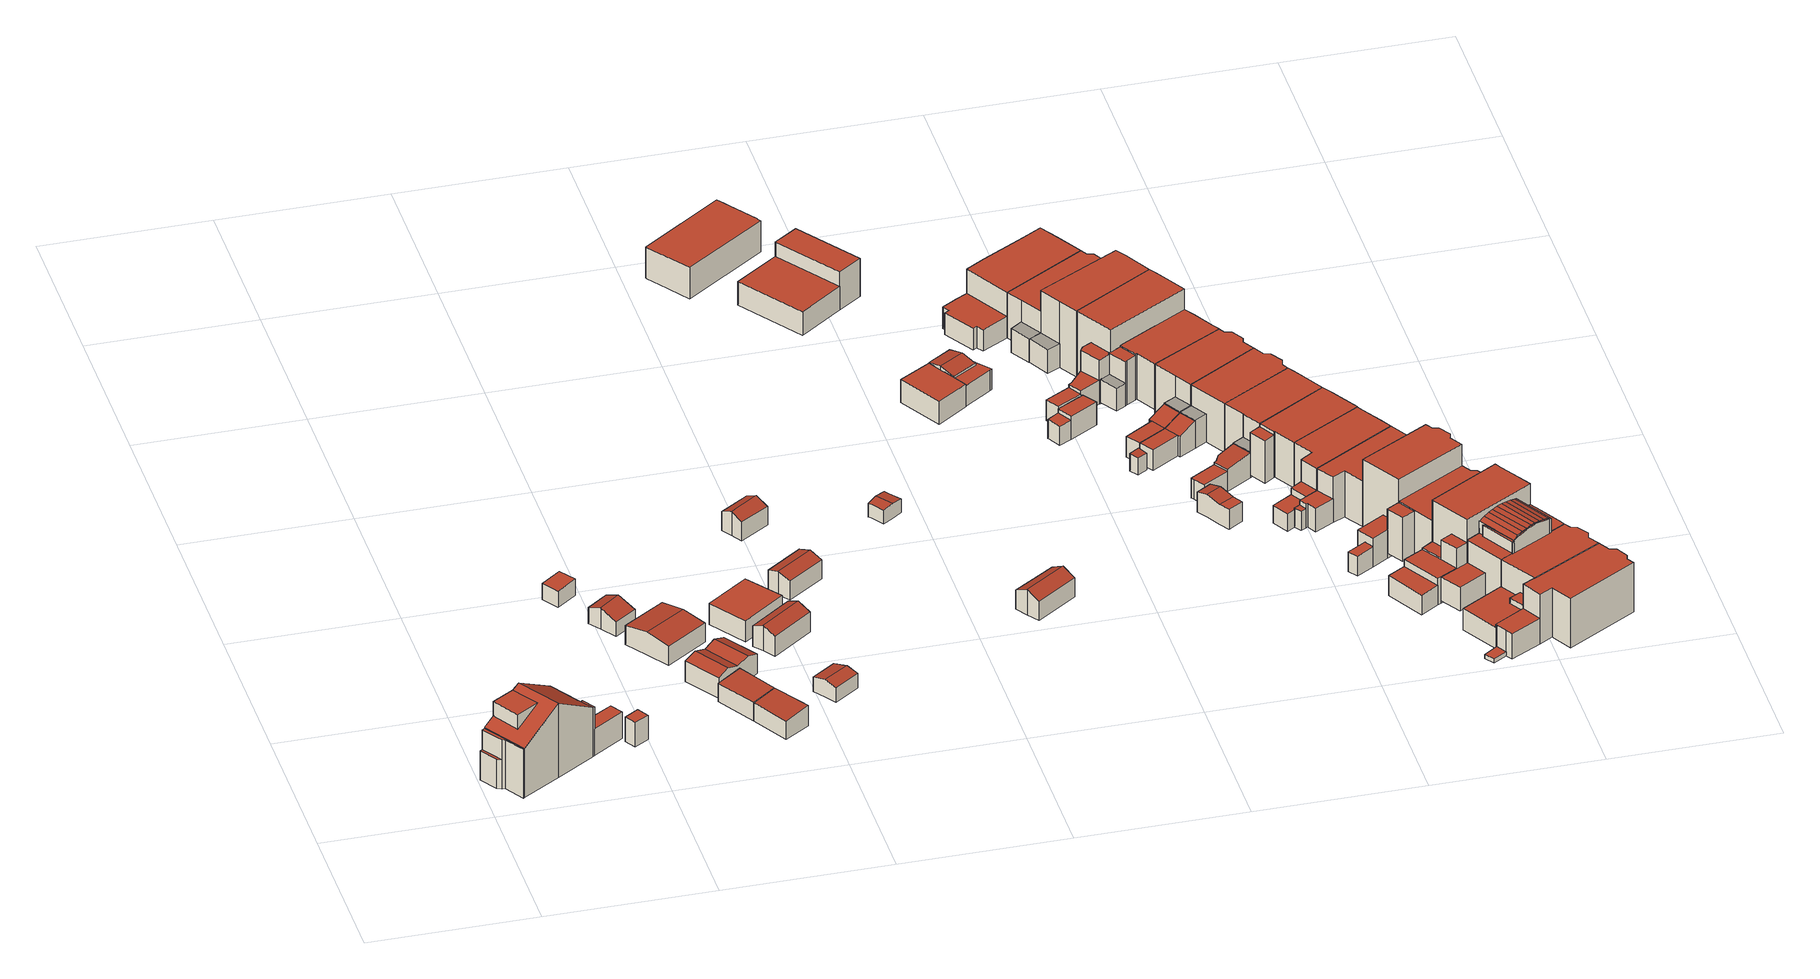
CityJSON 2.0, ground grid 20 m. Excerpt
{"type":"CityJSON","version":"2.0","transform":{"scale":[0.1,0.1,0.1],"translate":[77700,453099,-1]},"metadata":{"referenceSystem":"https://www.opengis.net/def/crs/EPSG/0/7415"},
"CityObjects":{
"building1":{"type":"Building","attributes":{"Volume":568.64,"Dakoppervlakte":82.46,"Muuroppervlakte":308,"Vloeroppervlakte":74.27,"hoogte_Z_max_in_m_NAP":10.02,"GEB_DOEL":"woonfunctie","dateOfConstruction":"1999-01-01","measuredHeight":9.68},"geometry":[{"type":"Solid","lod":"2","boundaries":[[[[0,1,2,3,4,5,6,7,8,9,10,11,12,13,14,15,16,17,18,19]],[[20,21,22,23,24,25,26,27]],[[28,29,30,31,25,24]],[[32,33,34,35,36,37]],[[38,39,40,41]],[[42,43,44,45]],[[46,47,48,49]],[[26,50,51,27]],[[28,24,6,5,46]],[[0,19,30,29,49]],[[30,19,18,31]],[[16,15,14,37,22,21,26,25,31,18,17]],[[7,6,24,23,36]],[[34,33,40,10,9]],[[9,8,35,34]],[[36,35,8,7]],[[14,13,41,32,37]],[[38,41,13,12]],[[40,39,11,10]],[[32,41,40,33]],[[22,37,36,23]],[[1,42,45,2]],[[4,3,44,43]],[[2,45,44,3]],[[1,0,49,48,42]],[[5,4,43,47,46]],[[43,42,48,47]],[[28,46,49,29]],[[21,50,26]],[[51,20,27]],[[50,21,20,51]],[[38,12,11,39]]]],"semantics":{"surfaces":[{"type":"GroundSurface"},{"type":"RoofSurface"},{"type":"WallSurface"}],"values":[[0,1,1,1,1,1,1,1,2,2,2,2,2,2,2,2,2,2,2,2,2,2,2,2,2,2,2,2,2,2,2,2]]}}]},
"building2":{"type":"Building","attributes":{"Volume":10.51,"Dakoppervlakte":3.24,"Muuroppervlakte":23.5,"Vloeroppervlakte":3.24,"hoogte_Z_max_in_m_NAP":3.21,"GEB_DOEL":"onbekend","dateOfConstruction":"1999-01-01","measuredHeight":3.24},"geometry":[{"type":"Solid","lod":"2","boundaries":[[[[52,53,54,55]],[[56,57,58,59]],[[55,57,56,52]],[[55,54,58,57]],[[53,59,58,54]],[[53,52,56,59]]]],"semantics":{"surfaces":[{"type":"GroundSurface"},{"type":"RoofSurface"},{"type":"WallSurface"}],"values":[[0,1,2,2,2,2]]}}]},
"building3":{"type":"Building","attributes":{"Volume":13.82,"Dakoppervlakte":6.55,"Muuroppervlakte":21.75,"Vloeroppervlakte":6.54,"hoogte_Z_max_in_m_NAP":2.43,"GEB_DOEL":"onbekend","dateOfConstruction":"1927-01-01","measuredHeight":2.18},"geometry":[{"type":"Solid","lod":"2","boundaries":[[[[60,61,62,63]],[[64,65,66,67]],[[61,67,66,62]],[[61,60,64,67]],[[63,65,64,60]],[[66,65,63,62]]]],"semantics":{"surfaces":[{"type":"GroundSurface"},{"type":"RoofSurface"},{"type":"WallSurface"}],"values":[[0,1,2,2,2,2]]}}]},
"building4":{"type":"Building","attributes":{"Volume":30.31,"Dakoppervlakte":13.58,"Muuroppervlakte":31.91,"Vloeroppervlakte":12.72,"hoogte_Z_max_in_m_NAP":2.99,"GEB_DOEL":"onbekend","dateOfConstruction":"1927-01-01","measuredHeight":2.76},"geometry":[{"type":"Solid","lod":"2","boundaries":[[[[68,69,70,71,72,73]],[[74,75,76,77]],[[78,76,75,79]],[[68,73,74,77]],[[71,70,78,79]],[[78,70,69,76]],[[79,75,74,73,72,71]],[[69,68,77,76]]]],"semantics":{"surfaces":[{"type":"GroundSurface"},{"type":"RoofSurface"},{"type":"WallSurface"}],"values":[[0,1,1,2,2,2,2,2]]}}]},
"building5":{"type":"Building","attributes":{"Volume":99.76,"Dakoppervlakte":37.63,"Muuroppervlakte":62.45,"Vloeroppervlakte":37.13,"hoogte_Z_max_in_m_NAP":3.09,"GEB_DOEL":"onbekend","dateOfConstruction":"1927-01-01","measuredHeight":2.94},"geometry":[{"type":"Solid","lod":"2","boundaries":[[[[80,81,82,83,84,85]],[[86,87,88,89]],[[90,91,88,87]],[[81,80,91,90]],[[84,83,86,89]],[[82,87,86,83]],[[91,80,85,84,89,88]],[[82,81,90,87]]]],"semantics":{"surfaces":[{"type":"GroundSurface"},{"type":"RoofSurface"},{"type":"WallSurface"}],"values":[[0,1,1,2,2,2,2,2]]}}]},
"building6":{"type":"Building","attributes":{"Volume":46.03,"Dakoppervlakte":17.86,"Muuroppervlakte":44.9,"Vloeroppervlakte":17.76,"hoogte_Z_max_in_m_NAP":2.95,"GEB_DOEL":"onbekend","dateOfConstruction":"1927-01-01","measuredHeight":2.78},"geometry":[{"type":"Solid","lod":"2","boundaries":[[[[92,93,94,95]],[[96,97,98,99]],[[92,95,97,96]],[[98,97,95,94]],[[93,99,98,94]],[[93,92,96,99]]]],"semantics":{"surfaces":[{"type":"GroundSurface"},{"type":"RoofSurface"},{"type":"WallSurface"}],"values":[[0,1,2,2,2,2]]}}]},
"building7":{"type":"Building","attributes":{"Volume":92.66,"Dakoppervlakte":32.78,"Muuroppervlakte":64.32,"Vloeroppervlakte":31.06,"hoogte_Z_max_in_m_NAP":3.44,"GEB_DOEL":"onbekend","dateOfConstruction":"1927-01-01","measuredHeight":3.28},"geometry":[{"type":"Solid","lod":"2","boundaries":[[[[100,101,102,103,104,105,106,107,108,109]],[[110,111,112,113]],[[114,115,116,117]],[[118,119,114,117]],[[110,113,119,118]],[[115,114,119,100,109,108]],[[115,108,107,116]],[[116,107,106,105,104,103,111,110,118,117]],[[111,103,102,112]],[[119,113,112,102,101,100]]]],"semantics":{"surfaces":[{"type":"GroundSurface"},{"type":"RoofSurface"},{"type":"WallSurface"}],"values":[[0,1,1,1,1,2,2,2,2,2]]}}]},
"building8":{"type":"Building","attributes":{"Volume":44.3,"Dakoppervlakte":17.28,"Muuroppervlakte":43.59,"Vloeroppervlakte":17.18,"hoogte_Z_max_in_m_NAP":2.95,"GEB_DOEL":"onbekend","dateOfConstruction":"1927-01-01","measuredHeight":2.77},"geometry":[{"type":"Solid","lod":"2","boundaries":[[[[120,121,92,95,122]],[[97,96,123,124,125]],[[92,96,97,95]],[[92,121,123,96]],[[124,123,121,120]],[[122,125,124,120]],[[122,95,97,125]]]],"semantics":{"surfaces":[{"type":"GroundSurface"},{"type":"RoofSurface"},{"type":"WallSurface"}],"values":[[0,1,2,2,2,2,2]]}}]},
"building9":{"type":"Building","attributes":{"Volume":89.31,"Dakoppervlakte":32.5,"Muuroppervlakte":62.89,"Vloeroppervlakte":32.5,"hoogte_Z_max_in_m_NAP":2.85,"GEB_DOEL":"onbekend","dateOfConstruction":"1927-01-01","measuredHeight":2.75},"geometry":[{"type":"Solid","lod":"2","boundaries":[[[[126,127,128,129,130]],[[131,132,133,134,135]],[[135,134,127,126]],[[126,130,131,135]],[[130,129,132,131]],[[134,133,132,129,128,127]]]],"semantics":{"surfaces":[{"type":"GroundSurface"},{"type":"RoofSurface"},{"type":"WallSurface"}],"values":[[0,1,2,2,2,2]]}}]},
"building10":{"type":"Building","attributes":{"Volume":25.43,"Dakoppervlakte":12.34,"Muuroppervlakte":27.89,"Vloeroppervlakte":11.9,"hoogte_Z_max_in_m_NAP":2.55,"GEB_DOEL":"onbekend","dateOfConstruction":"1927-01-01","measuredHeight":2.37},"geometry":[{"type":"Solid","lod":"2","boundaries":[[[[136,137,138,139,140,141]],[[142,143,144,145]],[[146,144,143,147]],[[139,146,147,140]],[[142,145,137,136]],[[141,143,142,136]],[[146,139,138,137,145,144]],[[141,140,147,143]]]],"semantics":{"surfaces":[{"type":"GroundSurface"},{"type":"RoofSurface"},{"type":"WallSurface"}],"values":[[0,1,1,2,2,2,2,2]]}}]},
"building11":{"type":"Building","attributes":{"Volume":57.89,"Dakoppervlakte":20.88,"Muuroppervlakte":51.79,"Vloeroppervlakte":19.1,"hoogte_Z_max_in_m_NAP":3.45,"GEB_DOEL":"onbekend","dateOfConstruction":"1927-01-01","measuredHeight":3.38},"geometry":[{"type":"Solid","lod":"2","boundaries":[[[[148,149,150,151,152,153]],[[154,155,156,157]],[[158,156,155,159]],[[149,148,154,157]],[[152,151,158,159]],[[156,158,151,150]],[[155,154,148,153,152,159]],[[150,149,157,156]]]],"semantics":{"surfaces":[{"type":"GroundSurface"},{"type":"RoofSurface"},{"type":"WallSurface"}],"values":[[0,1,1,2,2,2,2,2]]}}]},
"building12":{"type":"Building","attributes":{"Volume":47.64,"Dakoppervlakte":18.09,"Muuroppervlakte":44.86,"Vloeroppervlakte":16.81,"hoogte_Z_max_in_m_NAP":3.14,"GEB_DOEL":"onbekend","dateOfConstruction":"1927-01-01","measuredHeight":3.15},"geometry":[{"type":"Solid","lod":"2","boundaries":[[[[160,161,162,163,164,165]],[[166,167,168,169]],[[170,171,168,167]],[[162,161,166,169]],[[165,164,171,170]],[[168,171,164,163]],[[166,161,160,165,170,167]],[[163,162,169,168]]]],"semantics":{"surfaces":[{"type":"GroundSurface"},{"type":"RoofSurface"},{"type":"WallSurface"}],"values":[[0,1,1,2,2,2,2,2]]}}]},
"building13":{"type":"Building","attributes":{"Volume":35.77,"Dakoppervlakte":13.89,"Muuroppervlakte":37.95,"Vloeroppervlakte":12.49,"hoogte_Z_max_in_m_NAP":3.3,"GEB_DOEL":"onbekend","dateOfConstruction":"1927-01-01","measuredHeight":3.23},"geometry":[{"type":"Solid","lod":"2","boundaries":[[[[172,173,174,175,176,177]],[[178,179,180,181]],[[182,180,179,183]],[[173,172,182,183]],[[175,178,181,176]],[[174,179,178,175]],[[180,182,172,177,176,181]],[[174,173,183,179]]]],"semantics":{"surfaces":[{"type":"GroundSurface"},{"type":"RoofSurface"},{"type":"WallSurface"}],"values":[[0,1,1,2,2,2,2,2]]}}]},
"building14":{"type":"Building","attributes":{"Volume":13.25,"Dakoppervlakte":6.83,"Muuroppervlakte":19.99,"Vloeroppervlakte":6.74,"hoogte_Z_max_in_m_NAP":2.14,"GEB_DOEL":"onbekend","dateOfConstruction":"1927-01-01","measuredHeight":2.08},"geometry":[{"type":"Solid","lod":"2","boundaries":[[[[184,185,186,187,188,189,190,191]],[[192,193,194,195,196]],[[196,197,198,199,192]],[[195,194,193,188,187,186]],[[197,184,191,190,199,198]],[[189,192,199,190]],[[195,186,185,184,197,196]],[[189,188,193,192]]]],"semantics":{"surfaces":[{"type":"GroundSurface"},{"type":"RoofSurface"},{"type":"WallSurface"}],"values":[[0,1,1,2,2,2,2,2]]}}]},
"building15":{"type":"Building","attributes":{"Volume":56.39,"Dakoppervlakte":21.85,"Muuroppervlakte":48.41,"Vloeroppervlakte":19.7,"hoogte_Z_max_in_m_NAP":3.39,"GEB_DOEL":"onbekend","dateOfConstruction":"1927-01-01","measuredHeight":3.26},"geometry":[{"type":"Solid","lod":"2","boundaries":[[[[200,201,202,203,204,205]],[[206,207,208,209]],[[210,211,208,207]],[[206,209,201,200]],[[204,203,211,210]],[[202,208,211,203]],[[206,200,205,204,210,207]],[[202,201,209,208]]]],"semantics":{"surfaces":[{"type":"GroundSurface"},{"type":"RoofSurface"},{"type":"WallSurface"}],"values":[[0,1,1,2,2,2,2,2]]}}]},
"building16":{"type":"Building","attributes":{"Volume":310.37,"Dakoppervlakte":75.76,"Muuroppervlakte":150.04,"Vloeroppervlakte":75.76,"hoogte_Z_max_in_m_NAP":5.27,"GEB_DOEL":"onbekend","dateOfConstruction":"1994-01-01","measuredHeight":4.1},"geometry":[{"type":"Solid","lod":"2","boundaries":[[[[212,213,214,215,216,217,218,219,220,221]],[[222,223,224,225,226,227,228,229,230,231]],[[228,216,215,214,230,229]],[[231,213,212,221,223,222]],[[223,221,220,224]],[[217,227,226,225,224,220,219,218]],[[214,213,231,230]],[[217,216,228,227]]]],"semantics":{"surfaces":[{"type":"GroundSurface"},{"type":"RoofSurface"},{"type":"WallSurface"}],"values":[[0,1,2,2,2,2,2,2]]}}]},
"building17":{"type":"Building","attributes":{"Volume":336.84,"Dakoppervlakte":90.08,"Muuroppervlakte":164.54,"Vloeroppervlakte":90.08,"hoogte_Z_max_in_m_NAP":6.39,"GEB_DOEL":"industriefunctie","dateOfConstruction":"1994-01-01","measuredHeight":4.97},"geometry":[{"type":"Solid","lod":"2","boundaries":[[[[232,233,234,235,236,237]],[[238,239,240,241]],[[242,243,244,245]],[[238,241,232,237]],[[237,236,239,238]],[[240,239,236,235]],[[233,242,245,234]],[[243,242,233,232,241]],[[235,234,245,244,240]],[[241,240,244,243]]]],"semantics":{"surfaces":[{"type":"GroundSurface"},{"type":"RoofSurface"},{"type":"WallSurface"}],"values":[[0,1,1,2,2,2,2,2,2,2]]}}]},
"building18":{"type":"Building","attributes":{"Volume":77.51,"Dakoppervlakte":25.71,"Muuroppervlakte":61.85,"Vloeroppervlakte":25.71,"hoogte_Z_max_in_m_NAP":3.38,"GEB_DOEL":"onbekend","dateOfConstruction":"1927-01-01","measuredHeight":3.02},"geometry":[{"type":"Solid","lod":"2","boundaries":[[[[246,247,248,249]],[[250,251,252,253]],[[250,246,249,251]],[[249,248,252,251]],[[248,247,253,252]],[[246,250,253,247]]]],"semantics":{"surfaces":[{"type":"GroundSurface"},{"type":"RoofSurface"},{"type":"WallSurface"}],"values":[[0,1,2,2,2,2]]}}]},
"building19":{"type":"Building","attributes":{"Volume":63.38,"Dakoppervlakte":21.17,"Muuroppervlakte":59.34,"Vloeroppervlakte":20.74,"hoogte_Z_max_in_m_NAP":4.03,"GEB_DOEL":"onbekend","dateOfConstruction":"1927-01-01","measuredHeight":3.51},"geometry":[{"type":"Solid","lod":"2","boundaries":[[[[254,255,256,257,258,259,260,261,262,263,264]],[[265,266,267,268,269,270,271]],[[272,273,274,275,276,277]],[[276,278,279,277]],[[265,255,254,266]],[[267,266,254,264]],[[268,263,262,269]],[[269,262,261,270]],[[272,277,256,255,265]],[[274,270,261,260,275]],[[275,260,259,258,278,276]],[[257,279,278,258]],[[257,256,277,279]],[[265,271,273,272]],[[274,273,271,270]],[[264,263,268,267]]]],"semantics":{"surfaces":[{"type":"GroundSurface"},{"type":"RoofSurface"},{"type":"WallSurface"}],"values":[[0,1,1,1,2,2,2,2,2,2,2,2,2,2,2,2]]}}]},
"building20":{"type":"Building","attributes":{"Volume":31.54,"Dakoppervlakte":11.04,"Muuroppervlakte":43.57,"Vloeroppervlakte":11.04,"hoogte_Z_max_in_m_NAP":3.21,"GEB_DOEL":"onbekend","dateOfConstruction":"1927-01-01","measuredHeight":3.01},"geometry":[{"type":"Solid","lod":"2","boundaries":[[[[280,281,282,283,284,285,286]],[[287,288,289,290]],[[291,292,293,294,295]],[[288,285,284,289]],[[289,284,283,290]],[[288,287,295,286,285]],[[291,283,282,292]],[[294,293,292,282,281,280]],[[286,295,294,280]],[[287,290,283,291,295]]]],"semantics":{"surfaces":[{"type":"GroundSurface"},{"type":"RoofSurface"},{"type":"WallSurface"}],"values":[[0,1,1,2,2,2,2,2,2,2]]}}]},
"building21":{"type":"Building","attributes":{"Volume":3.62,"Dakoppervlakte":1.67,"Muuroppervlakte":11.29,"Vloeroppervlakte":1.65,"hoogte_Z_max_in_m_NAP":2.62,"GEB_DOEL":"onbekend","dateOfConstruction":"1927-01-01","measuredHeight":2.28},"geometry":[{"type":"Solid","lod":"2","boundaries":[[[[296,297,298,299]],[[300,301,302,303]],[[300,296,299,301]],[[299,298,302,301]],[[297,303,302,298]],[[300,303,297,296]]]],"semantics":{"surfaces":[{"type":"GroundSurface"},{"type":"RoofSurface"},{"type":"WallSurface"}],"values":[[0,1,2,2,2,2]]}}]},
"building22":{"type":"Building","attributes":{"Volume":28.25,"Dakoppervlakte":10.58,"Muuroppervlakte":37.49,"Vloeroppervlakte":10.37,"hoogte_Z_max_in_m_NAP":3.41,"GEB_DOEL":"onbekend","dateOfConstruction":"1927-01-01","measuredHeight":3},"geometry":[{"type":"Solid","lod":"2","boundaries":[[[[304,305,306,307,308,309,310,311,312]],[[313,314,315,316,317]],[[318,319,313,317]],[[319,318,320,321]],[[306,305,321,320]],[[319,321,305,304,312,311,314,313]],[[306,320,318,317,316,309,308,307]],[[314,311,310,309,316,315]]]],"semantics":{"surfaces":[{"type":"GroundSurface"},{"type":"RoofSurface"},{"type":"WallSurface"}],"values":[[0,1,1,1,2,2,2,2]]}}]},
"building23":{"type":"Building","attributes":{"Volume":505.38,"Dakoppervlakte":98.71,"Muuroppervlakte":237.15,"Vloeroppervlakte":98.71,"hoogte_Z_max_in_m_NAP":6.96,"GEB_DOEL":"woonfunctie","dateOfConstruction":"1927-01-01","measuredHeight":6},"geometry":[{"type":"Solid","lod":"2","boundaries":[[[[322,323,324,325,326,327,328,329,330,331,332,333,334,335,336,337,338]],[[339,340,341,342,343,344,345]],[[346,347,348,349]],[[350,351,352,353,354,355,356,357,358]],[[326,341,340,355,327]],[[343,338,337,344]],[[336,345,344,337]],[[339,345,336,335,356]],[[324,323,346,349]],[[346,323,322,347]],[[348,347,322,338,343,342,341,326,325]],[[334,357,356,335]],[[333,358,357,334]],[[358,333,332,350]],[[350,332,331,351]],[[351,331,330,352]],[[330,329,353,352]],[[329,328,354,353]],[[354,328,327,355]],[[339,356,355,340]],[[349,348,325,324]]]],"semantics":{"surfaces":[{"type":"GroundSurface"},{"type":"RoofSurface"},{"type":"WallSurface"}],"values":[[0,1,1,1,2,2,2,2,2,2,2,2,2,2,2,2,2,2,2,2,2]]}}]},
"building24":{"type":"Building","attributes":{"Volume":604.13,"Dakoppervlakte":79.13,"Muuroppervlakte":369.86,"Vloeroppervlakte":79.13,"hoogte_Z_max_in_m_NAP":9.7,"GEB_DOEL":"woonfunctie","dateOfConstruction":"1927-01-01","measuredHeight":8.91},"geometry":[{"type":"Solid","lod":"2","boundaries":[[[[359,360,361,362,363,364,365,366,367,368,369,370,371,372,373,374,375,376]],[[377,378,379,380]],[[381,382,383,384,385]],[[386,387,388,389,390,391]],[[392,393,394,395,396,397]],[[398,399,400,401]],[[359,377,380,360]],[[359,376,378,377]],[[376,375,379,378]],[[361,385,384,362]],[[381,385,361,360,380]],[[382,379,375,374,383]],[[387,386,364,363]],[[388,387,363,362,384]],[[396,395,391,372,371]],[[392,397,396,371,370,367,366,393]],[[393,366,365,394]],[[370,369,399,398]],[[399,369,368,400]],[[400,368,367,401]],[[398,401,367,370]],[[395,394,365,364,386,391]],[[383,389,388,384]],[[381,380,379,382]],[[390,389,383,374,373,372,391]]]],"semantics":{"surfaces":[{"type":"GroundSurface"},{"type":"RoofSurface"},{"type":"WallSurface"}],"values":[[0,1,1,1,1,1,2,2,2,2,2,2,2,2,2,2,2,2,2,2,2,2,2,2,2]]}}]},
"building25":{"type":"Building","attributes":{"Volume":377.08,"Dakoppervlakte":61.32,"Muuroppervlakte":209.14,"Vloeroppervlakte":66.2,"hoogte_Z_max_in_m_NAP":6.96,"GEB_DOEL":"woonfunctie","dateOfConstruction":"1927-01-01","measuredHeight":5.91},"geometry":[{"type":"Solid","lod":"2","boundaries":[[[[402,403,404,327,326,405,406,407,408,409,410,411]],[[412,413,414,415]],[[416,417,418,419,420,421,422,423,341,340]],[[418,410,409,408,420,419]],[[420,408,407,421]],[[421,407,406,422]],[[422,406,405,423]],[[326,341,423,405]],[[340,341,326,327]],[[327,404,415,416,340]],[[412,415,404,403]],[[403,402,413,412]],[[413,402,411,414]],[[417,416,415,414]],[[410,418,417,414,411]]]],"semantics":{"surfaces":[{"type":"GroundSurface"},{"type":"OuterFloorSurface"},{"type":"RoofSurface"},{"type":"WallSurface"}],"values":[[0,1,2,3,3,3,3,3,3,3,3,3,3,3,3]]}}]},
"building26":{"type":"Building","attributes":{"Volume":562.52,"Dakoppervlakte":61.83,"Muuroppervlakte":306.31,"Vloeroppervlakte":68.23,"hoogte_Z_max_in_m_NAP":9.7,"GEB_DOEL":"woonfunctie","dateOfConstruction":"1927-01-01","measuredHeight":8.72},"geometry":[{"type":"Solid","lod":"2","boundaries":[[[[424,425,426,427,402,411,410,428,429,430,431,432]],[[433,434,435,436]],[[437,414,413,438,439]],[[440,441,442,394,393,443]],[[428,410,440,443,436]],[[440,410,411,414,441]],[[394,442,437,425,424]],[[430,434,433,431]],[[435,434,430,429]],[[429,428,436,435]],[[443,393,432,431,433,436]],[[411,402,413,414]],[[439,438,413,402,427,426]],[[439,426,425,437]],[[437,442,441,414]],[[394,424,432,393]]]],"semantics":{"surfaces":[{"type":"GroundSurface"},{"type":"OuterFloorSurface"},{"type":"RoofSurface"},{"type":"WallSurface"}],"values":[[0,1,1,2,3,3,3,3,3,3,3,3,3,3,3,3]]}}]},
"building27":{"type":"Building","attributes":{"Volume":409.7,"Dakoppervlakte":68.61,"Muuroppervlakte":248.44,"Vloeroppervlakte":72.59,"hoogte_Z_max_in_m_NAP":6.96,"GEB_DOEL":"woonfunctie","dateOfConstruction":"1927-01-01","measuredHeight":6.5},"geometry":[{"type":"Solid","lod":"2","boundaries":[[[[444,445,446,447,448,449,450,451,452,453,454,455,456,457,458,459]],[[460,461,462,463]],[[464,465,466,467,468,469,470,471,472]],[[473,474,475,476]],[[477,478,479,475,474]],[[470,460,447,446,471]],[[471,446,445,472]],[[464,472,445,444]],[[444,459,465,464]],[[458,457,467,466]],[[456,468,467,457]],[[456,455,461,469,468]],[[448,477,474,473,450,449]],[[454,453,479,478]],[[453,452,475,479]],[[451,476,475,452]],[[473,476,451,450]],[[460,463,477,448,447]],[[455,454,478,462,461]],[[463,462,478,477]],[[460,470,469,461]],[[465,459,458,466]]]],"semantics":{"surfaces":[{"type":"GroundSurface"},{"type":"OuterFloorSurface"},{"type":"RoofSurface"},{"type":"WallSurface"}],"values":[[0,1,2,2,2,3,3,3,3,3,3,3,3,3,3,3,3,3,3,3,3,3]]}}]},
"building28":{"type":"Building","attributes":{"Volume":352.51,"Dakoppervlakte":57.84,"Muuroppervlakte":212,"Vloeroppervlakte":61.42,"hoogte_Z_max_in_m_NAP":6.96,"GEB_DOEL":"woonfunctie","dateOfConstruction":"1927-01-01","measuredHeight":5.99},"geometry":[{"type":"Solid","lod":"2","boundaries":[[[[480,481,482,483,484,485,486,487,488,489,490,491,492,493,494,495]],[[496,497,498,499]],[[500,501,502,503,504,468,467,505,506]],[[507,508,509,510]],[[511,512,513,514,515]],[[480,495,468,504]],[[494,467,468,495]],[[467,494,493,505]],[[493,492,508,506,505]],[[489,488,501,500,507]],[[481,480,504,503,514]],[[492,491,509,508]],[[509,491,490,510]],[[490,489,507,510]],[[506,508,507,500]],[[513,512,497,483,482]],[[514,513,482,481]],[[487,486,498,511,515]],[[498,486,485,499]],[[499,485,484,496]],[[497,496,484,483]],[[498,497,512,511]],[[502,515,514,503]],[[488,487,515,502,501]]]],"semantics":{"surfaces":[{"type":"GroundSurface"},{"type":"OuterFloorSurface"},{"type":"RoofSurface"},{"type":"WallSurface"}],"values":[[0,1,2,2,2,3,3,3,3,3,3,3,3,3,3,3,3,3,3,3,3,3,3,3]]}}]},
"building29":{"type":"Building","attributes":{"Volume":396.97,"Dakoppervlakte":66.26,"Muuroppervlakte":246.63,"Vloeroppervlakte":69.92,"hoogte_Z_max_in_m_NAP":6.96,"GEB_DOEL":"woonfunctie","dateOfConstruction":"1927-01-01","measuredHeight":6.5},"geometry":[{"type":"Solid","lod":"2","boundaries":[[[[516,517,518,519,520,521,450,449,448,447,446,522,523,524,525,526]],[[527,460,463,528]],[[529,530,531,532,533,471,470,534]],[[474,473,535,536]],[[537,477,474,536,538]],[[516,526,529,534]],[[525,530,529,526]],[[531,530,525,524]],[[533,532,523,522]],[[522,446,471,533]],[[460,470,471,446,447]],[[473,450,521,535]],[[535,521,520,536]],[[536,520,519,538]],[[518,537,538,519]],[[477,448,449,450,473,474]],[[527,528,537,518,517]],[[448,477,463,460,447]],[[463,477,537,528]],[[534,470,460,527,517,516]],[[523,532,531,524]]]],"semantics":{"surfaces":[{"type":"GroundSurface"},{"type":"OuterFloorSurface"},{"type":"RoofSurface"},{"type":"WallSurface"}],"values":[[0,1,2,2,2,3,3,3,3,3,3,3,3,3,3,3,3,3,3,3,3]]}}]},
"building30":{"type":"Building","attributes":{"Volume":396.49,"Dakoppervlakte":70.15,"Muuroppervlakte":243.2,"Vloeroppervlakte":75.9,"hoogte_Z_max_in_m_NAP":6.96,"GEB_DOEL":"woonfunctie","dateOfConstruction":"1927-01-01","measuredHeight":6.32},"geometry":[{"type":"Solid","lod":"2","boundaries":[[[[539,540,541,542,543,544,545,546,547,548,549,550,551,552,553,554,555,556,557]],[[558,559,560,561]],[[562,529,534,563,564,565,566]],[[567,568,569,570]],[[571,572,573,574,575,576]],[[577,578,579,580,581]],[[566,565,561,546,545]],[[539,534,529,540]],[[534,539,557,563]],[[564,563,557,556,558]],[[543,567,570,544]],[[568,567,543,542]],[[562,566,545,544,570,569,541,540,529]],[[573,572,579,548,547]],[[554,575,574,555]],[[554,553,576,575]],[[553,552,580,571,576]],[[547,546,561,560,573]],[[558,556,555,574,559]],[[560,559,574,573]],[[580,552,551,581]],[[551,550,577,581]],[[550,549,578,577]],[[549,548,579,578]],[[571,580,579,572]],[[565,564,558,561]],[[542,541,569,568]]]],"semantics":{"surfaces":[{"type":"GroundSurface"},{"type":"OuterFloorSurface"},{"type":"RoofSurface"},{"type":"WallSurface"}],"values":[[0,1,2,2,2,2,3,3,3,3,3,3,3,3,3,3,3,3,3,3,3,3,3,3,3,3,3]]}}]},
"building31":{"type":"Building","attributes":{"Volume":367.39,"Dakoppervlakte":67.54,"Muuroppervlakte":227.17,"Vloeroppervlakte":67.54,"hoogte_Z_max_in_m_NAP":6.96,"GEB_DOEL":"woonfunctie","dateOfConstruction":"1927-01-01","measuredHeight":6.03},"geometry":[{"type":"Solid","lod":"2","boundaries":[[[[582,583,584,585,586,587,588,589,590,591,592,593,594,595,596]],[[597,598,599,600,601,602,603,604]],[[605,606,607,608]],[[609,610,611,612,613]],[[614,615,616,617]],[[594,593,607,598,597]],[[590,589,600,599,606]],[[588,601,600,589]],[[601,588,587,602]],[[587,586,616,603,602]],[[607,593,592,608]],[[608,592,591,605]],[[591,590,606,605]],[[598,607,606,599]],[[613,612,611,583,582,596]],[[610,609,585,584]],[[611,610,584,583]],[[596,595,615,614,613]],[[616,586,585,609,617]],[[613,614,617,609]],[[603,616,615,604]],[[597,604,615,595,594]]]],"semantics":{"surfaces":[{"type":"GroundSurface"},{"type":"RoofSurface"},{"type":"WallSurface"}],"values":[[0,1,1,1,1,2,2,2,2,2,2,2,2,2,2,2,2,2,2,2,2,2]]}}]},
"building32":{"type":"Building","attributes":{"Volume":333.73,"Dakoppervlakte":56.91,"Muuroppervlakte":198.62,"Vloeroppervlakte":56.91,"hoogte_Z_max_in_m_NAP":6.96,"GEB_DOEL":"woonfunctie","dateOfConstruction":"1927-01-01","measuredHeight":5.95},"geometry":[{"type":"Solid","lod":"2","boundaries":[[[[618,619,620,621,622,623,624,625,626,627,628,629,630]],[[566,565,631,632,601,600,633,634]],[[635,636,637,638]],[[639,640,641,642]],[[632,619,618,601]],[[618,630,600,601]],[[600,630,629,633]],[[565,566,624,623,642]],[[620,619,632,631,641]],[[638,628,627,635]],[[626,636,635,627]],[[626,625,637,636]],[[634,633,629,628,638,637]],[[623,622,639,642]],[[639,622,621,640]],[[641,640,621,620]],[[565,642,641,631]],[[625,624,566,634,637]]]],"semantics":{"surfaces":[{"type":"GroundSurface"},{"type":"RoofSurface"},{"type":"WallSurface"}],"values":[[0,1,1,1,2,2,2,2,2,2,2,2,2,2,2,2,2,2]]}}]},
"building33":{"type":"Building","attributes":{"Volume":364.4,"Dakoppervlakte":65.07,"Muuroppervlakte":223.99,"Vloeroppervlakte":65.06,"hoogte_Z_max_in_m_NAP":6.96,"GEB_DOEL":"woonfunctie","dateOfConstruction":"1927-01-01","measuredHeight":5.99},"geometry":[{"type":"Solid","lod":"2","boundaries":[[[[643,644,645,646,647,648,649,650,651,652,653,654,655,656,657,658,659]],[[660,661,662,663,615,664]],[[597,604,665,666,667,668]],[[669,670,671,672,673]],[[674,675,676,677]],[[650,649,661,660,676]],[[649,648,662,661]],[[662,648,647,663]],[[615,654,653,677,664]],[[655,654,615,604,597]],[[666,665,663,647,646]],[[668,667,645,644]],[[669,673,657,656]],[[659,671,670,643]],[[659,658,672,671]],[[672,658,657,673]],[[656,655,597,668,644,643,670,669]],[[604,615,663,665]],[[653,652,674,677]],[[674,652,651,675]],[[651,650,676,675]],[[664,677,676,660]],[[646,645,667,666]]]],"semantics":{"surfaces":[{"type":"GroundSurface"},{"type":"RoofSurface"},{"type":"WallSurface"}],"values":[[0,1,1,1,1,2,2,2,2,2,2,2,2,2,2,2,2,2,2,2,2,2,2]]}}]},
"building34":{"type":"Building","attributes":{"Volume":561.64,"Dakoppervlakte":67.9,"Muuroppervlakte":333.89,"Vloeroppervlakte":67.9,"hoogte_Z_max_in_m_NAP":9.75,"GEB_DOEL":"woonfunctie","dateOfConstruction":"1927-01-01","measuredHeight":9.41},"geometry":[{"type":"Solid","lod":"2","boundaries":[[[[678,679,680,681,682,683,684,685,686,687,688,689,690,691,692]],[[693,694,695,696,697,698,699,700]],[[701,702,703,704,705]],[[706,707,708,709]],[[684,683,699,698,701]],[[683,682,700,699]],[[700,682,681,693]],[[680,679,695,694]],[[678,696,695,679]],[[692,697,696,678]],[[690,703,702,691]],[[705,704,708,686,685]],[[701,705,685,684]],[[709,689,688,706]],[[688,687,707,706]],[[686,708,707,687]],[[704,703,690,689,709,708]],[[698,697,692,691,702,701]],[[693,681,680,694]]]],"semantics":{"surfaces":[{"type":"GroundSurface"},{"type":"RoofSurface"},{"type":"WallSurface"}],"values":[[0,1,1,1,2,2,2,2,2,2,2,2,2,2,2,2,2,2,2]]}}]},
"building35":{"type":"Building","attributes":{"Volume":617.82,"Dakoppervlakte":90.31,"Muuroppervlakte":354.89,"Vloeroppervlakte":90.31,"hoogte_Z_max_in_m_NAP":9.71,"GEB_DOEL":"woonfunctie","dateOfConstruction":"1927-01-01","measuredHeight":9.25},"geometry":[{"type":"Solid","lod":"2","boundaries":[[[[710,711,712,713,714,715,716,717,718,719,720,721,722,723,724,725]],[[726,727,728,729]],[[730,731,732,733]],[[734,735,736,737,738,739]],[[740,741,742,743]],[[744,745,746,747,748,749]],[[750,751,752,753]],[[720,726,729,721]],[[726,720,719,727]],[[719,718,728,727]],[[733,732,723,722,738]],[[734,728,718,717,735]],[[736,735,717,716]],[[729,739,738,722,721]],[[744,749,743,715,714]],[[747,746,745,744,714,713,712,725,724]],[[748,747,724,723,732]],[[711,750,753,712]],[[710,751,750,711]],[[751,710,725,752]],[[752,725,712,753]],[[730,737,736,742,741]],[[733,738,737,730]],[[730,741,740,731]],[[748,732,731,740,743,749]],[[734,739,729,728]],[[743,742,736,716,715]]]],"semantics":{"surfaces":[{"type":"GroundSurface"},{"type":"RoofSurface"},{"type":"WallSurface"}],"values":[[0,1,1,1,1,1,1,2,2,2,2,2,2,2,2,2,2,2,2,2,2,2,2,2,2,2,2]]}}]},
"building36":{"type":"Building","attributes":{"Volume":333.75,"Dakoppervlakte":56.38,"Muuroppervlakte":199.67,"Vloeroppervlakte":56.38,"hoogte_Z_max_in_m_NAP":6.96,"GEB_DOEL":"woonfunctie","dateOfConstruction":"1927-01-01","measuredHeight":5.93},"geometry":[{"type":"Solid","lod":"2","boundaries":[[[[754,755,756,757,758,759,760,761,762,763,764]],[[765,766,767,768,769,770,771,772,773]],[[774,775,776,777]],[[770,755,754,775,771]],[[773,761,760,765]],[[765,760,759,766]],[[766,759,758,767]],[[767,758,757,768]],[[768,757,756,769]],[[770,769,756,755]],[[754,764,776,775]],[[764,763,777,776]],[[763,762,774,777]],[[771,775,774,772]],[[773,772,774,762,761]]]],"semantics":{"surfaces":[{"type":"GroundSurface"},{"type":"RoofSurface"},{"type":"WallSurface"}],"values":[[0,1,1,2,2,2,2,2,2,2,2,2,2,2,2]]}}]},
"building37":{"type":"Building","attributes":{"Volume":416.61,"Dakoppervlakte":64.82,"Muuroppervlakte":252.6,"Vloeroppervlakte":64.13,"hoogte_Z_max_in_m_NAP":9.29,"GEB_DOEL":"woonfunctie","dateOfConstruction":"1927-01-01","measuredHeight":8.4},"geometry":[{"type":"Solid","lod":"2","boundaries":[[[[778,779,780,781,782,783,784,785,786,787,788,789,790,791,792,793,794,795,796,797,798]],[[799,800,801,802]],[[803,804,805,806]],[[806,805,807,808]],[[808,807,809,810]],[[810,809,811,812]],[[813,814,812,811]],[[815,816,814,813]],[[815,817,818,816]],[[819,820,821,822]],[[818,817,823,824]],[[823,825,826,824]],[[827,828,829,830,831,832]],[[833,834,835,836,837,838]],[[839,840,841,735]],[[785,799,802,786]],[[785,784,800,799]],[[801,800,784,783]],[[802,801,783,782,836,835,834,833,787,786]],[[803,806,808,842,830]],[[843,817,815,813,811,809,807,805,804,820,844]],[[812,814,816,818,845,842,808,810]],[[827,844,820,819]],[[846,845,818,824]],[[817,843,847,823]],[[826,837,846,824]],[[825,823,847,838]],[[836,782,781,780,779,778,798,797,841,831,830,842,845,846,837]],[[829,828,822,821]],[[822,828,827,819]],[[804,803,830,829,821,820]],[[825,838,837,826]],[[735,841,797,796]],[[796,795,839,735]],[[795,794,840,839]],[[793,832,831,841,840,794]],[[790,789,788,787,833,838,847,843,844,827,832,793,792,791]]]],"semantics":{"surfaces":[{"type":"GroundSurface"},{"type":"RoofSurface"},{"type":"WallSurface"}],"values":[[0,1,1,1,1,1,1,1,1,1,1,1,1,1,1,2,2,2,2,2,2,2,2,2,2,2,2,2,2,2,2,2,2,2,2,2,2]]}}]},
"building38":{"type":"Building","attributes":{"Volume":425.18,"Dakoppervlakte":83.15,"Muuroppervlakte":255.46,"Vloeroppervlakte":83.13,"hoogte_Z_max_in_m_NAP":9.29,"GEB_DOEL":"woonfunctie","dateOfConstruction":"1927-01-01","measuredHeight":8.71},"geometry":[{"type":"Solid","lod":"2","boundaries":[[[[848,849,850,851,852,853,854,855,856,857,858,859,860,861,862,863]],[[864,865,833,838,866,867,868,869,827,832,870,871,872,873]],[[804,874,875,805]],[[876,807,805,875]],[[807,876,877,809]],[[878,811,809,877]],[[811,878,879,813]],[[880,815,813,879]],[[817,815,880,881]],[[823,817,881,882]],[[820,819,883,884]],[[885,825,823,882]],[[886,887,888,889,890,891]],[[892,893,894,895]],[[862,861,871,870,893]],[[871,861,860,872]],[[872,860,859,873]],[[873,859,858,864]],[[864,858,857,865]],[[856,833,865,857]],[[896,844,820,804,805]],[[807,809,811,813,815,817,823,847,896,805]],[[820,844,827,819]],[[804,820,884,874]],[[825,838,847,823]],[[833,856,855,854,853,852,851,850,891,832,827,844,896,847,838]],[[819,827,869,883]],[[869,868,884,883]],[[867,866,885,882]],[[885,866,838,825]],[[849,848,887,886]],[[863,888,887,848]],[[850,849,886,891]],[[892,888,863,862,893]],[[894,890,889,895]],[[892,895,889,888]],[[891,890,894,893,870,832]],[[881,880,879,878,877,876,875,874,884,868,867,882]]]],"semantics":{"surfaces":[{"type":"GroundSurface"},{"type":"RoofSurface"},{"type":"WallSurface"}],"values":[[0,1,1,1,1,1,1,1,1,1,1,1,1,1,2,2,2,2,2,2,2,2,2,2,2,2,2,2,2,2,2,2,2,2,2,2,2,2]]}}]},
"building39":{"type":"Building","attributes":{"Volume":421.59,"Dakoppervlakte":73.12,"Muuroppervlakte":253.45,"Vloeroppervlakte":73.12,"hoogte_Z_max_in_m_NAP":6.96,"GEB_DOEL":"woonfunctie","dateOfConstruction":"1927-01-01","measuredHeight":6.48},"geometry":[{"type":"Solid","lod":"2","boundaries":[[[[897,898,899,900,901,902,903,904,905,906,907,908,909,910,911,912,913]],[[914,915,916,917,918,919,920,871,870,921,922]],[[923,924,925,926,927,928]],[[929,930,931,932]],[[904,915,914,905]],[[903,916,915,904]],[[916,903,902,917]],[[901,918,917,902]],[[901,900,919,918]],[[920,899,898,871]],[[870,871,898,897,913,927,921]],[[906,905,914,922,926]],[[912,928,927,913]],[[923,928,912,911,931]],[[908,907,925,924,930]],[[906,926,925,907]],[[910,932,931,911]],[[910,909,929,932]],[[929,909,908,930]],[[923,931,930,924]],[[921,927,926,922]],[[920,919,900,899]]]],"semantics":{"surfaces":[{"type":"GroundSurface"},{"type":"RoofSurface"},{"type":"WallSurface"}],"values":[[0,1,1,1,2,2,2,2,2,2,2,2,2,2,2,2,2,2,2,2,2,2]]}}]}
},
"vertices":[
[122,97,13],[125,99,13],[163,123,13],[172,108,13],[135,84,13],[132,82,13],[86,53,13],[40,24,13],[39,23,13],[24,47,13],[21,47,13],[15,49,13],[2,70,13],[5,72,13],[8,74,13],[20,82,13],[49,100,13],[54,103,13],[97,130,13],[119,95,13],[39,50,86],[20,82,86],[8,74,78],[40,24,78],[86,53,110],[54,103,110],[46,98,105],[66,67,105],[132,82,78],[122,97,78],[119,95,81],[97,130,81],[5,72,77],[21,47,77],[24,47,77],[39,23,77],[40,24,77],[8,74,77],[2,70,51],[15,49,51],[21,47,51],[5,72,51],[125,99,48],[135,84,48],[172,108,48],[163,123,48],[132,82,77],[135,84,77],[125,99,77],[122,97,77],[20,82,105],[39,50,105],
[192,117,10],[200,103,10],[183,93,10],[175,106,10],[192,117,42],[175,106,42],[183,93,42],[200,103,42],
[170,374,12],[157,393,12],[181,410,12],[194,391,12],[170,374,33],[194,391,34],[181,410,34],[157,393,33],
[217,303,12],[204,321,12],[194,335,12],[219,354,12],[229,340,12],[243,321,12],[243,321,31],[229,340,40],[204,321,40],[217,303,31],[194,335,33],[219,354,33],
[223,287,11],[273,320,11],[290,294,11],[308,269,11],[258,235,11],[241,261,11],[308,269,36],[290,294,41],[241,261,41],[258,235,36],[273,320,36],[223,287,36],
[320,106,12],[292,152,12],[321,169,12],[348,124,12],[320,106,36],[348,124,39],[321,169,40],[292,152,36],
[294,216,12],[307,225,12],[320,234,12],[347,194,12],[334,184,12],[320,175,12],[307,167,12],[295,158,12],[267,199,12],[281,208,12],[334,184,44],[347,194,38],[320,234,38],[307,225,44],[281,208,44],[267,199,39],[295,158,39],[307,167,44],[320,175,39],[294,216,39],
[375,81,12],[345,62,12],[368,92,12],[345,62,36],[375,81,39],[368,92,39],
[321,301,11],[371,337,11],[374,333,11],[402,295,11],[351,258,11],[351,258,39],[402,295,39],[374,333,39],[371,337,39],[321,301,39],
[446,139,12],[416,118,12],[407,131,12],[397,145,12],[426,166,12],[437,151,12],[446,139,31],[437,151,35],[407,131,35],[416,118,31],[397,145,31],[426,166,30],
[424,259,11],[375,223,11],[365,237,11],[356,248,11],[406,285,11],[414,273,11],[424,259,37],[414,273,44],[365,237,44],[375,223,37],[356,248,38],[406,285,38],
[453,370,10],[463,357,10],[419,326,10],[409,339,10],[401,351,10],[444,382,10],[463,357,35],[453,370,41],[409,339,41],[419,326,35],[444,382,36],[401,351,36],
[432,472,11],[397,449,11],[389,462,11],[381,474,11],[415,497,11],[423,485,11],[381,474,36],[389,462,43],[423,485,43],[415,497,36],[432,472,35],[397,449,36],
[579,458,11],[567,449,11],[555,441,11],[545,456,11],[542,459,11],[553,468,11],[565,477,11],[568,472,11],[553,468,31],[542,459,29],[545,456,29],[555,441,29],[567,449,31],[579,458,29],[568,472,29],[565,477,29],
[720,251,11],[671,217,11],[661,231,11],[652,245,11],[702,278,11],[711,265,11],[720,251,36],[711,265,44],[661,231,44],[671,217,36],[702,278,36],[652,245,36],
[526,1015,22],[530,1009,22],[553,977,22],[554,975,22],[556,971,22],[458,903,22],[433,938,22],[423,952,22],[422,954,22],[520,1023,22],[526,1015,63],[520,1023,63],[422,954,63],[423,952,63],[433,938,63],[458,903,63],[556,971,63],[554,975,63],[553,977,63],[530,1009,63],
[557,912,24],[585,931,24],[638,857,24],[610,837,24],[558,800,24],[505,875,24],[505,875,55],[558,800,55],[610,837,55],[557,912,55],[585,931,74],[557,912,74],[610,837,74],[638,857,74],
[632,661,14],[670,684,14],[698,634,14],[662,609,14],[632,661,44],[662,609,44],[698,634,44],[670,684,44],
[698,634,15],[689,651,15],[679,667,15],[670,684,15],[698,701,15],[708,685,15],[717,671,15],[718,671,15],[721,674,15],[734,659,15],[731,656,15],[689,651,42],[698,634,42],[731,656,42],[734,659,42],[721,674,42],[718,671,42],[719,670,42],[689,651,45],[719,670,45],[718,671,46],[717,671,46],[708,685,50],[679,667,50],[698,701,46],[670,684,45],
[779,539,12],[771,554,12],[770,555,12],[784,565,12],[817,584,12],[828,567,12],[794,547,12],[794,547,42],[828,567,42],[817,584,42],[784,565,42],[784,565,37],[770,555,37],[771,554,37],[779,539,37],[794,547,37],
[852,478,13],[858,467,13],[847,460,13],[840,470,13],[852,478,36],[840,470,36],[847,460,35],[858,467,35],
[898,360,14],[890,373,14],[908,384,14],[916,371,14],[926,354,14],[933,342,14],[928,339,14],[915,331,14],[908,343,14],[908,343,40],[915,331,40],[928,339,40],[933,342,40],[926,354,40],[916,371,44],[898,360,44],[908,384,40],[890,373,40],
[854,834,20],[861,832,20],[869,817,20],[867,810,20],[872,802,20],[774,744,20],[742,726,20],[737,734,20],[732,731,20],[710,768,20],[716,772,20],[711,780,20],[729,791,20],[743,799,20],[766,813,20],[812,839,20],[841,856,20],[743,799,80],[774,744,80],[872,802,80],[854,834,80],[841,856,80],[812,839,80],[766,813,80],[861,832,49],[854,834,49],[867,810,49],[869,817,49],[716,772,48],[710,768,48],[732,731,48],[737,734,48],[742,726,48],[774,744,48],[743,799,48],[729,791,48],[711,780,48],
[775,581,18],[805,598,18],[809,601,18],[824,620,18],[828,626,18],[839,632,18],[828,651,18],[925,709,18],[930,702,18],[937,700,18],[946,684,18],[944,677,18],[952,663,18],[854,606,18],[840,597,18],[839,597,18],[814,582,18],[784,565,18],[775,581,45],[784,565,45],[814,582,45],[805,598,45],[805,598,49],[814,582,49],[839,597,49],[824,620,49],[809,601,49],[839,632,76],[828,626,76],[824,620,76],[839,597,76],[840,597,76],[854,606,76],[930,702,107],[925,709,107],[828,651,107],[854,606,107],[952,663,107],[944,677,107],[944,677,49],[946,684,49],[937,700,49],[930,702,49],
[785,692,20],[771,716,20],[785,726,20],[877,794,20],[884,792,20],[893,776,20],[891,769,20],[899,755,20],[899,754,20],[800,700,20],[771,716,51],[785,692,51],[800,700,51],[785,726,51],[785,726,80],[800,700,80],[899,754,80],[899,755,80],[891,769,80],[893,776,80],[884,792,80],[877,794,80],
[828,651,20],[815,674,20],[799,666,20],[786,690,20],[907,742,20],[914,740,20],[923,724,20],[921,717,20],[925,709,20],[921,717,80],[923,724,80],[914,740,80],[907,742,80],[815,674,51],[786,690,51],[799,666,51],[899,754,107],[800,700,107],[815,674,107],[907,742,107],
[1000,592,15],[998,585,15],[1006,571,15],[922,520,15],[907,511,15],[887,499,15],[853,478,15],[842,494,15],[877,516,15],[875,520,15],[895,532,15],[910,541,15],[894,568,15],[979,616,15],[983,609,15],[991,607,15],[922,520,52],[910,541,52],[895,532,52],[907,511,52],[1000,592,80],[991,607,80],[983,609,80],[979,616,80],[894,568,80],[910,541,80],[922,520,80],[1006,571,80],[998,585,80],[853,478,42],[887,499,42],[877,516,42],[842,494,42],[907,511,51],[895,532,51],[875,520,42],
[880,593,20],[879,592,20],[867,585,20],[865,583,20],[853,576,20],[840,597,20],[852,605,20],[867,613,20],[952,663,20],[960,650,20],[968,648,20],[976,632,20],[974,625,20],[979,617,20],[979,616,20],[894,568,20],[853,576,50],[865,583,50],[852,605,50],[840,597,50],[960,650,80],[952,663,80],[867,613,80],[879,592,80],[880,593,80],[979,617,80],[974,625,80],[960,650,49],[974,625,49],[976,632,49],[968,648,49],[852,605,78],[865,583,78],[867,585,78],[879,592,78],[867,613,78],
[948,475,15],[934,500,15],[919,491,15],[899,479,15],[897,482,15],[864,461,15],[1014,557,15],[1021,555,15],[1030,540,15],[1028,532,15],[1032,524,15],[934,500,52],[919,491,52],[1032,524,80],[1028,532,80],[1030,540,80],[1021,555,80],[1014,557,80],[948,475,80],[864,461,42],[897,482,42],[919,491,51],[899,479,42],
[948,475,16],[1032,524,16],[1037,517,16],[1044,515,16],[1053,499,16],[1051,492,16],[1059,478,16],[975,427,16],[962,419,16],[932,400,16],[900,381,16],[892,395,16],[890,398,16],[921,417,16],[924,419,16],[928,427,16],[949,441,16],[962,449,16],[963,450,16],[962,449,50],[949,441,50],[962,419,50],[975,427,50],[1037,517,80],[963,450,80],[962,449,80],[975,427,80],[1059,478,80],[1053,499,50],[1044,515,50],[1037,517,50],[1051,492,50],[921,417,45],[932,400,45],[962,419,49],[949,441,49],[928,427,46],[924,419,45],[892,395,42],[900,381,42],[932,400,42],[921,417,42],[890,398,42],
[983,309,19],[974,304,19],[963,324,19],[987,339,19],[1001,348,19],[1016,358,19],[1002,382,19],[1086,431,19],[1090,424,19],[1098,422,19],[1106,407,19],[1104,400,19],[1112,386,19],[1013,327,19],[999,319,19],[1112,386,80],[1104,400,80],[1090,424,80],[1086,431,80],[1002,382,80],[1016,358,80],[1001,348,80],[1013,327,80],[1098,422,50],[1090,424,50],[1104,400,50],[1106,407,50],[987,339,42],[963,324,42],[974,304,42],[983,309,42],[999,319,42],[999,319,51],[1013,327,51],[1001,348,51],[987,339,51],
[1002,382,20],[987,408,20],[986,407,20],[974,399,20],[962,419,20],[975,427,20],[1059,478,20],[1067,465,20],[1074,463,20],[1083,448,20],[1081,440,20],[1086,432,20],[1086,431,20],[986,407,80],[987,408,80],[1086,432,80],[1067,465,80],[1083,448,50],[1074,463,50],[1067,465,50],[1081,440,50],[962,419,76],[974,399,76],[986,407,76],[975,427,76],
[1135,347,20],[1139,339,20],[1055,291,20],[1041,314,20],[1026,306,20],[1003,293,20],[997,305,20],[995,304,20],[988,300,20],[983,309,20],[990,313,20],[1013,327,20],[1112,386,20],[1120,372,20],[1128,370,20],[1137,355,20],[1137,354,20],[995,304,51],[997,305,51],[1003,293,51],[1026,306,51],[990,313,51],[1026,306,80],[1041,314,80],[1055,291,80],[1139,339,80],[1120,372,50],[1135,347,50],[1137,354,50],[1137,355,50],[1128,370,50],[983,309,45],[988,300,45],[995,304,45],[990,313,45],
[1139,339,13],[1144,331,13],[1151,329,13],[1160,315,13],[1158,307,13],[1167,292,13],[1083,243,13],[1068,234,13],[1049,222,13],[1028,209,13],[1020,220,13],[1043,234,13],[1037,243,13],[1071,264,13],[1055,291,13],[1160,315,108],[1151,329,108],[1144,331,108],[1139,339,108],[1055,291,108],[1083,243,108],[1167,292,108],[1158,307,108],[1083,243,50],[1071,264,50],[1037,243,50],[1049,222,50],[1068,234,50],[1020,220,39],[1028,209,39],[1049,222,39],[1043,234,39],
[1205,237,15],[1214,222,15],[1212,214,15],[1220,201,15],[1220,200,15],[1136,151,15],[1122,143,15],[1101,131,15],[1097,129,15],[1075,115,15],[1050,161,15],[1071,174,15],[1095,188,15],[1109,197,15],[1193,247,15],[1197,239,15],[1050,161,41],[1075,115,41],[1097,129,41],[1071,174,41],[1110,164,52],[1124,172,52],[1109,197,52],[1095,188,52],[1097,129,50],[1101,131,50],[1122,143,50],[1110,164,50],[1095,188,50],[1071,174,50],[1124,172,76],[1110,164,76],[1122,143,76],[1136,151,76],[1220,200,107],[1220,201,107],[1197,239,107],[1193,247,107],[1109,197,107],[1136,151,107],[1214,222,50],[1205,237,50],[1197,239,50],[1212,214,50],
[1083,243,20],[1167,292,20],[1174,280,20],[1181,278,20],[1190,263,20],[1188,255,20],[1193,247,20],[1109,197,20],[1095,222,20],[1080,214,20],[1068,234,20],[1193,247,80],[1188,255,80],[1190,263,80],[1181,278,80],[1174,280,80],[1167,292,80],[1083,243,80],[1095,222,80],[1109,197,80],[1095,222,78],[1083,243,78],[1068,234,78],[1080,214,78],
[1164,167,19],[1193,184,19],[1199,187,19],[1201,188,19],[1220,200,19],[1228,187,19],[1235,185,19],[1244,170,19],[1242,162,19],[1246,154,19],[1227,143,19],[1225,142,19],[1219,138,19],[1179,114,19],[1177,113,19],[1162,105,19],[1150,126,19],[1116,106,19],[1101,131,19],[1136,151,19],[1152,160,19],[1244,170,50],[1235,185,50],[1228,187,50],[1242,162,50],[1152,160,96],[1179,114,96],[1184,118,99],[1158,164,99],[1190,121,101],[1164,167,101],[1196,124,102],[1169,170,102],[1202,128,103],[1175,174,103],[1207,131,103],[1181,177,103],[1213,135,102],[1187,181,102],[1219,138,101],[1193,184,101],[1177,113,95],[1179,114,95],[1156,154,95],[1154,153,95],[1225,142,99],[1199,187,99],[1227,143,99],[1201,188,99],[1177,113,80],[1154,153,80],[1156,154,80],[1152,160,80],[1136,151,80],[1162,105,80],[1246,154,80],[1242,162,80],[1228,187,80],[1220,200,80],[1201,188,80],[1227,143,80],[1116,106,50],[1150,126,50],[1136,151,50],[1164,167,80],[1219,138,80],[1179,114,80],[1193,184,80],[1199,187,80],[1225,142,80],
[1136,30,16],[1111,74,16],[1162,105,16],[1177,113,16],[1179,114,16],[1184,118,16],[1225,142,16],[1227,143,16],[1246,154,16],[1251,146,16],[1258,144,16],[1267,130,16],[1265,122,16],[1273,108,16],[1188,60,16],[1174,52,16],[1258,144,80],[1251,146,80],[1228,141,80],[1226,140,80],[1179,113,80],[1177,112,80],[1188,60,80],[1273,108,80],[1265,122,80],[1267,130,80],[1179,113,96],[1185,116,99],[1191,119,101],[1197,123,102],[1203,126,103],[1208,130,103],[1214,133,102],[1220,136,101],[1226,140,99],[1177,112,95],[1179,113,95],[1228,141,99],[1111,74,44],[1136,30,44],[1174,52,44],[1163,71,44],[1177,79,44],[1162,105,44],[1174,52,51],[1188,60,51],[1177,79,51],[1163,71,51],[1184,118,80],
[1188,60,15],[1273,108,15],[1281,94,15],[1289,92,15],[1297,77,15],[1295,70,15],[1300,62,15],[1216,12,15],[1202,37,15],[1186,28,15],[1149,7,15],[1144,15,15],[1128,5,15],[1120,16,15],[1137,28,15],[1136,30,15],[1173,52,15],[1202,37,80],[1216,12,80],[1300,62,80],[1295,70,80],[1297,77,80],[1289,92,80],[1281,94,80],[1173,52,80],[1186,28,80],[1137,28,48],[1144,15,48],[1149,7,48],[1186,28,48],[1173,52,48],[1136,30,48],[1128,5,20],[1144,15,20],[1137,28,20],[1120,16,20]
]}
